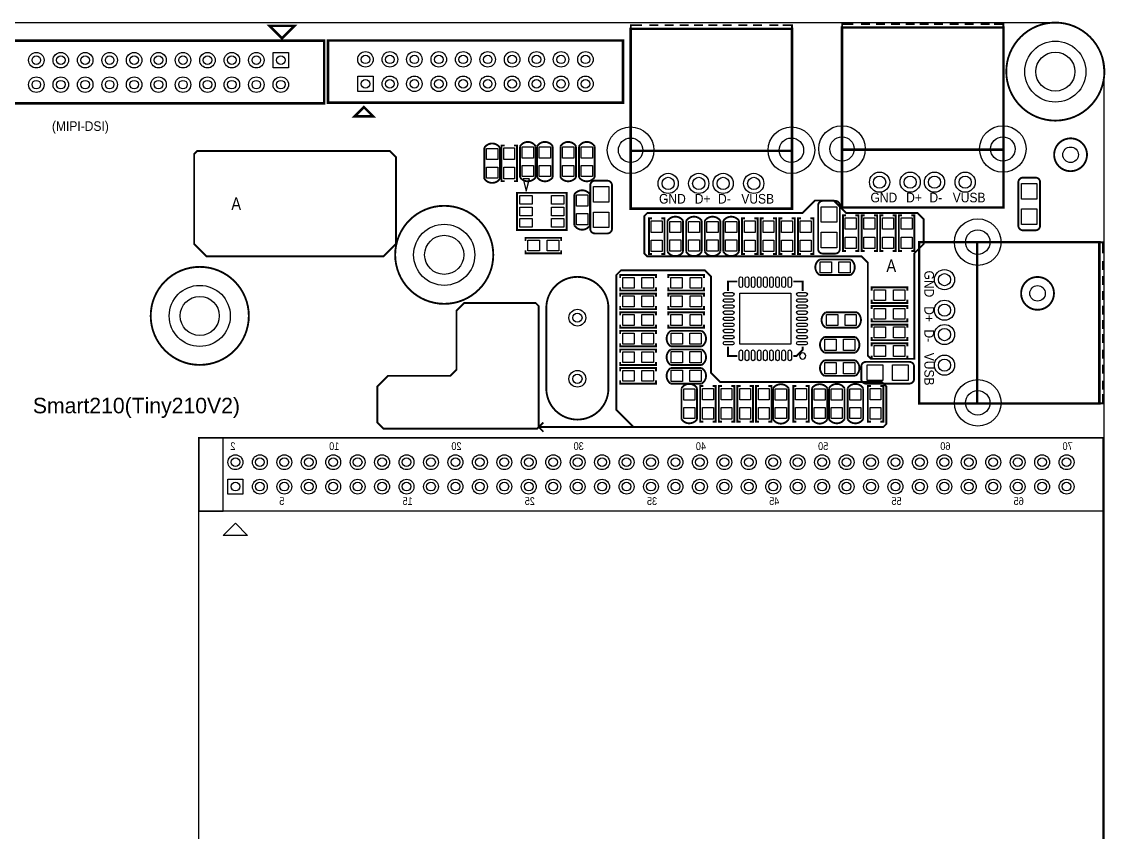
# Model space of a CAD drawing. Extents: x 0 to 180, y -3 to 135.
# Drawn here: x 91.4 to 180.1, y 63.7 to 130.1 of the extents above; entities that cross this region are included whole.
import ezdxf

# ---------------------------------------------------------------- set-up
doc = ezdxf.new("R2010")
doc.units = 0
doc.layers.get('0').update_dxf_attribs({"linetype": 'CONTINUOUS'})
for name, color, linetype in [('BG_OUTLINE', 3, 'CONTINUOUS'), ('BG_SILKSCREEN_TOP', 2, 'CONTINUOUS'), ('MANUFACTURING_NCDRILL_FIGU', 7, 'CONTINUOUS'), ('PG_SILKSCREEN_BOTTOM', 10, 'CONTINUOUS'), ('PG_SILKSCREEN_TOP', 11, 'CONTINUOUS'), ('PIN_BOTTOM', 13, 'CONTINUOUS'), ('PIN_TOP', 12, 'CONTINUOUS')]:
    doc.layers.add(name, color=color, linetype=linetype)

# ---------------------------------------------------------------- blocks, each defined once
blk = doc.blocks.new('FIGURE_CIRCLE')
blk.add_circle((0, 0), 0.5)

msp = doc.modelspace()

# ---------------------------------------------------------------- linework, layer by layer
at = {"layer": 'BG_OUTLINE'}
msp.add_lwpolyline([(4, 0), (175.9999, 0, 0.414214), (179.9999, 4), (179.9999, 126, 0.414214), (175.9999, 130), (4, 130, 0.414214), (0, 126), (0, 4, 0.414215)], format="xyb", close=True, dxfattribs=at)
at = {"layer": 'BG_SILKSCREEN_TOP', "const_width": 0.1524}
for points in [[(106.807, 119.507), (121.539, 119.507), (122.047, 118.999), (122.047, 111.887), (121.031, 110.871), (106.553, 110.871), (105.537, 111.887), (105.537, 119.253), (105.791, 119.507), (107.061, 119.507)], [(141.478, 96.901), (133.731, 96.901), (134.112, 97.282)], [(133.731, 96.901), (134.112, 96.52)]]:
    msp.add_lwpolyline(points, dxfattribs=at)
for points in [[(142.875, 114.427), (155.321, 114.427), (156.337, 115.443), (157.861, 115.443), (158.877, 114.427), (164.719, 114.427), (165.227, 113.919), (165.227, 111.887), (164.465, 111.125), (164.465, 102.489), (160.909, 102.489), (160.655, 102.743), (160.655, 110.363), (160.147, 110.871), (142.621, 110.871), (142.367, 111.125), (142.367, 114.173), (142.621, 114.427)], [(140.462, 109.728), (147.32, 109.728), (147.828, 109.22), (147.828, 101.346), (148.59, 100.584), (161.798, 100.584), (162.179, 100.203), (162.179, 97.155), (161.925, 96.901), (141.478, 96.901), (140.081, 98.298), (140.081, 109.347)], [(127.635, 107.061), (133.477, 107.061), (133.731, 106.807), (133.731, 96.901), (133.604, 96.774), (121.031, 96.774), (120.523, 97.282), (120.523, 100.203), (121.412, 101.092), (126.492, 101.092), (127, 101.6), (127, 106.426)]]:
    msp.add_lwpolyline(points, close=True, dxfattribs=at)
at = {"layer": 'PG_SILKSCREEN_BOTTOM', "const_width": 0.1524}
msp.add_lwpolyline([(175.8862, 107.8433, 1), (173.20124, 107.84334, 1)], format="xyb", close=True, dxfattribs=at)
at = {"layer": 'PG_SILKSCREEN_TOP'}
for points, const_width in [([(112.7251, 128.7259), (113.7411, 129.7419), (111.7091, 129.7419)], 0.2032), ([(116.4928, 123.4615), (140.6228, 123.4615), (140.6228, 128.5415), (116.4928, 128.5415)], 0.2032), ([(119.4308, 123.0965), (118.6688, 122.3345), (120.1928, 122.3345)], 0.2032), ([(136.017, 116.078), (136.017, 113.03), (131.953, 113.03), (131.953, 116.078)], 0.1524), ([(105.918, 41.021), (105.918, 96.021), (179.918, 96.021), (179.918, 41.021)], 0.12)]:
    msp.add_lwpolyline(points, close=True, dxfattribs=dict(at, const_width=const_width))
for points in [[(112.7251, 128.7259), (113.7411, 129.7419), (111.7091, 129.7419)], [(119.4308, 123.0965), (118.6688, 122.3345), (120.1928, 122.3345)], [(132.715, 116.205), (132.969, 117.221), (132.461, 117.221)], [(105.918, 96.021), (105.918, 90.021), (107.918, 90.021), (107.918, 96.021)], [(108.3084, 91.4113), (108.3084, 92.6305), (109.5276, 92.6305), (109.5276, 91.4113)], [(107.918, 88.021), (108.918, 89.021), (109.918, 88.021)]]:
    msp.add_lwpolyline(points, close=True, dxfattribs=at)
for points, const_width in [([(141.2494, 119.5642), (141.2494, 114.7762), (154.4574, 114.7762), (154.4574, 129.5082), (141.2494, 129.5082), (141.2494, 119.5539), (141.29, 119.5134), (154.371, 119.5134)], 0.2032), ([(141.2646, 129.4956), (141.2646, 129.8004), (142.179, 129.8004)], 0.1524), ([(142.7886, 129.8004), (143.5252, 129.8004)], 0.1524), ([(144.0332, 129.8004), (144.7698, 129.8004)], 0.1524), ([(145.2524, 129.8004), (145.989, 129.8004)], 0.1524), ([(146.4462, 129.8004), (147.1828, 129.8004)], 0.1524), ([(147.6146, 129.8004), (148.3512, 129.8004)], 0.1524), ([(148.783, 129.8004), (149.5196, 129.8004)], 0.1524), ([(150.053, 129.8004), (150.7896, 129.8004)], 0.1524), ([(151.2722, 129.8004), (152.0088, 129.8004)], 0.1524), ([(152.593, 129.8004), (153.3296, 129.8004)], 0.1524), ([(153.6852, 129.8004), (154.4472, 129.8004), (154.4472, 129.4956)], 0.1524), ([(158.5468, 119.6658), (158.5468, 114.8778), (171.7548, 114.8778), (171.7548, 129.6098), (158.5468, 129.6098), (158.5468, 119.6555), (158.5874, 119.615), (171.6684, 119.615)], 0.2032), ([(158.562, 129.5972), (158.562, 129.902), (159.4764, 129.902)], 0.1524), ([(160.086, 129.902), (160.8226, 129.902)], 0.1524), ([(161.3306, 129.902), (162.0672, 129.902)], 0.1524), ([(162.5498, 129.902), (163.2864, 129.902)], 0.1524), ([(163.7436, 129.902), (164.4802, 129.902)], 0.1524), ([(164.912, 129.902), (165.6486, 129.902)], 0.1524), ([(166.0804, 129.902), (166.817, 129.902)], 0.1524), ([(167.3504, 129.902), (168.087, 129.902)], 0.1524), ([(168.5696, 129.902), (169.3062, 129.902)], 0.1524), ([(169.8904, 129.902), (170.627, 129.902)], 0.1524), ([(170.9826, 129.902), (171.7446, 129.902), (171.7446, 129.5972)], 0.1524), ([(116.1795, 128.4846), (116.1795, 123.4046), (80.9243, 123.4046), (80.9243, 128.5354), (116.1795, 128.5354), (116.1795, 128.129)], 0.2032), ([(130.937, 119.9515), (130.683, 119.9515), (130.683, 117.0305), (130.937, 117.0305)], 0.1524), ([(131.699, 119.9515), (131.953, 119.9515), (131.953, 117.0305), (131.699, 117.0305)], 0.1524), ([(137.9474, 116.6876), (137.9474, 113.1316)], 0.1524), ([(139.7254, 113.1316), (139.7254, 116.6876)], 0.1524), ([(172.974, 116.9416), (172.974, 113.3856)], 0.1524), ([(174.752, 113.3856), (174.752, 116.9416)], 0.1524), ([(156.591, 115.0366), (156.591, 111.4806)], 0.1524), ([(158.369, 111.4806), (158.369, 115.0366)], 0.1524), ([(143.002, 111.0615), (142.748, 111.0615), (142.748, 113.9825), (143.002, 113.9825)], 0.1524), ([(143.764, 111.0615), (144.018, 111.0615), (144.018, 113.9825), (143.764, 113.9825)], 0.1524), ([(150.622, 113.9825), (150.368, 113.9825), (150.368, 111.0615), (150.622, 111.0615)], 0.1524), ([(151.384, 113.9825), (151.638, 113.9825), (151.638, 111.0615), (151.384, 111.0615)], 0.1524), ([(152.146, 111.0615), (151.892, 111.0615), (151.892, 113.9825), (152.146, 113.9825)], 0.1524), ([(152.908, 111.0615), (153.162, 111.0615), (153.162, 113.9825), (152.908, 113.9825)], 0.1524), ([(153.67, 111.0615), (153.416, 111.0615), (153.416, 113.9825), (153.67, 113.9825)], 0.1524), ([(154.432, 111.0615), (154.686, 111.0615), (154.686, 113.9825), (154.432, 113.9825)], 0.1524), ([(155.194, 113.9825), (154.94, 113.9825), (154.94, 111.0615), (155.194, 111.0615)], 0.1524), ([(155.956, 113.9825), (156.21, 113.9825), (156.21, 111.0615), (155.956, 111.0615)], 0.1524), ([(158.877, 114.2365), (158.623, 114.2365), (158.623, 111.3155), (158.877, 111.3155)], 0.1524), ([(159.639, 114.2365), (159.893, 114.2365), (159.893, 111.3155), (159.639, 111.3155)], 0.1524), ([(160.401, 111.3155), (160.147, 111.3155), (160.147, 114.2365), (160.401, 114.2365)], 0.1524), ([(161.163, 111.3155), (161.417, 111.3155), (161.417, 114.2365), (161.163, 114.2365)], 0.1524), ([(161.925, 111.3155), (161.671, 111.3155), (161.671, 114.2365), (161.925, 114.2365)], 0.1524), ([(162.687, 111.3155), (162.941, 111.3155), (162.941, 114.2365), (162.687, 114.2365)], 0.1524), ([(163.449, 114.2365), (163.195, 114.2365), (163.195, 111.3155), (163.449, 111.3155)], 0.1524), ([(164.211, 114.2365), (164.465, 114.2365), (164.465, 111.3155), (164.211, 111.3155)], 0.1524), ([(132.6515, 112.141), (132.6515, 112.395), (135.5725, 112.395), (135.5725, 112.141)], 0.1524), ([(169.6529, 112.0394), (164.865, 112.0394), (164.865, 98.8314), (179.597, 98.8314), (179.597, 112.0394), (169.6427, 112.0394), (169.6022, 111.9988), (169.6022, 98.9178)], 0.2032), ([(179.5844, 112.0242), (179.8892, 112.0242), (179.8892, 111.1098)], 0.1524), ([(132.6515, 111.379), (132.6515, 111.125), (135.5725, 111.125), (135.5725, 111.379)], 0.1524), ([(179.8892, 110.5002), (179.8892, 109.7636)], 0.1524), ([(143.3195, 109.093), (143.3195, 109.347), (140.3985, 109.347), (140.3985, 109.093)], 0.1524), ([(144.3355, 109.093), (144.3355, 109.347), (147.2565, 109.347), (147.2565, 109.093)], 0.1524), ([(179.8892, 109.2556), (179.8892, 108.519)], 0.1524), ([(143.3195, 108.331), (143.3195, 108.077), (140.3985, 108.077), (140.3985, 108.331)], 0.1524), ([(144.3355, 108.331), (144.3355, 108.077), (147.2565, 108.077), (147.2565, 108.331)], 0.1524), ([(149.987, 108.8136), (149.225, 108.8136), (149.225, 108.0516)], 0.1524), ([(155.321, 108.0516), (155.321, 108.8136), (154.559, 108.8136)], 0.1524), ([(163.8935, 108.077), (163.8935, 108.331), (160.9725, 108.331), (160.9725, 108.077)], 0.1524), ([(143.3195, 107.569), (143.3195, 107.823), (140.3985, 107.823), (140.3985, 107.569)], 0.1524), ([(144.3355, 107.569), (144.3355, 107.823), (147.2565, 107.823), (147.2565, 107.569)], 0.1524), ([(163.8935, 107.315), (163.8935, 107.061), (160.9725, 107.061), (160.9725, 107.315)], 0.1524), ([(179.8892, 108.0364), (179.8892, 107.2998)], 0.1524), ([(143.3195, 106.807), (143.3195, 106.553), (140.3985, 106.553), (140.3985, 106.807)], 0.1524), ([(144.3355, 106.807), (144.3355, 106.553), (147.2565, 106.553), (147.2565, 106.807)], 0.1524), ([(160.9725, 106.553), (160.9725, 106.807), (163.8935, 106.807), (163.8935, 106.553)], 0.1524), ([(179.8892, 106.8426), (179.8892, 106.106)], 0.1524), ([(143.3195, 106.045), (143.3195, 106.299), (140.3985, 106.299), (140.3985, 106.045)], 0.1524), ([(144.3355, 106.045), (144.3355, 106.299), (147.2565, 106.299), (147.2565, 106.045)], 0.1524), ([(160.9725, 105.791), (160.9725, 105.537), (163.8935, 105.537), (163.8935, 105.791)], 0.1524), ([(179.8892, 105.6742), (179.8892, 104.9376)], 0.1524), ([(143.3195, 105.283), (143.3195, 105.029), (140.3985, 105.029), (140.3985, 105.283)], 0.1524), ([(143.3195, 104.521), (143.3195, 104.775), (140.3985, 104.775), (140.3985, 104.521)], 0.1524), ([(144.3355, 105.283), (144.3355, 105.029), (147.2565, 105.029), (147.2565, 105.283)], 0.1524), ([(160.9725, 105.029), (160.9725, 105.283), (163.8935, 105.283), (163.8935, 105.029)], 0.1524), ([(143.3195, 103.759), (143.3195, 103.505), (140.3985, 103.505), (140.3985, 103.759)], 0.1524), ([(160.9725, 104.267), (160.9725, 104.013), (163.8935, 104.013), (163.8935, 104.267)], 0.1524), ([(163.8935, 103.505), (163.8935, 103.759), (160.9725, 103.759), (160.9725, 103.505)], 0.1524), ([(179.8892, 104.5058), (179.8892, 103.7692)], 0.1524), ([(143.3195, 102.997), (143.3195, 103.251), (140.3985, 103.251), (140.3985, 102.997)], 0.1524), ([(149.987, 102.7176), (149.225, 102.7176), (149.225, 103.4796)], 0.1524), ([(154.559, 102.7176), (154.813, 102.7176), (155.321, 103.2256), (155.321, 103.4796)], 0.1524), ([(179.8892, 103.2358), (179.8892, 102.4992)], 0.1524), ([(143.3195, 102.235), (143.3195, 101.981), (140.3985, 101.981), (140.3985, 102.235)], 0.1524), ([(164.0586, 102.235), (160.5026, 102.235)], 0.1524), ([(163.8935, 102.743), (163.8935, 102.489), (160.9725, 102.489), (160.9725, 102.743)], 0.1524), ([(179.8892, 102.0166), (179.8892, 101.28)], 0.1524), ([(140.3985, 101.473), (140.3985, 101.727), (143.3195, 101.727), (143.3195, 101.473)], 0.1524), ([(140.3985, 100.711), (140.3985, 100.457), (143.3195, 100.457), (143.3195, 100.711)], 0.1524), ([(147.193, 100.2665), (146.939, 100.2665), (146.939, 97.3455), (147.193, 97.3455)], 0.1524), ([(147.955, 100.2665), (148.209, 100.2665), (148.209, 97.3455), (147.955, 97.3455)], 0.1524), ([(148.717, 100.2665), (148.463, 100.2665), (148.463, 97.3455), (148.717, 97.3455)], 0.1524), ([(149.479, 100.2665), (149.733, 100.2665), (149.733, 97.3455), (149.479, 97.3455)], 0.1524), ([(150.241, 100.2665), (149.987, 100.2665), (149.987, 97.3455), (150.241, 97.3455)], 0.1524), ([(151.003, 100.2665), (151.257, 100.2665), (151.257, 97.3455), (151.003, 97.3455)], 0.1524), ([(151.765, 100.2665), (151.511, 100.2665), (151.511, 97.3455), (151.765, 97.3455)], 0.1524), ([(152.527, 100.2665), (152.781, 100.2665), (152.781, 97.3455), (152.527, 97.3455)], 0.1524), ([(154.813, 97.3455), (154.559, 97.3455), (154.559, 100.2665), (154.813, 100.2665)], 0.1524), ([(155.575, 97.3455), (155.829, 97.3455), (155.829, 100.2665), (155.575, 100.2665)], 0.1524), ([(160.5026, 100.457), (164.0586, 100.457)], 0.1524), ([(160.909, 100.2665), (160.655, 100.2665), (160.655, 97.3455), (160.909, 97.3455)], 0.1524), ([(161.671, 100.2665), (161.925, 100.2665), (161.925, 97.3455), (161.671, 97.3455)], 0.1524), ([(179.8892, 100.6958), (179.8892, 99.9592)], 0.1524), ([(179.8892, 99.6036), (179.8892, 98.8416), (179.5844, 98.8416)], 0.1524), ([(105.918, 90.021), (179.918, 90.021)], 0.12)]:
    msp.add_lwpolyline(points, dxfattribs=dict(at, const_width=const_width))
at = {"layer": 'PG_SILKSCREEN_TOP', "const_width": 0.1524}
for points in [[(180.0132, 126, 1), (171.98681, 126, 1)], [(178.5888, 119.192, 1), (175.90376, 119.19208, 1)], [(130.556, 119.761), (130.556, 117.221, -0.520792), (129.286, 117.221), (129.286, 119.761, -0.55976)], [(133.477, 119.888), (133.477, 117.348, -0.520877), (132.207, 117.348), (132.207, 119.888, -0.55976)], [(134.874, 119.888), (134.874, 117.348, -0.520792), (133.604, 117.348), (133.604, 119.888, -0.55976)], [(136.779, 119.888), (136.779, 117.348, -0.520792), (135.509, 117.348), (135.509, 119.888, -0.55976)], [(138.303, 119.888), (138.303, 117.348, -0.520792), (137.033, 117.348), (137.033, 119.888, -0.55976)], [(136.652, 113.411), (136.652, 115.951, -0.520792), (137.922, 115.951), (137.922, 113.411, -0.55976)], [(130.0132, 111, 1), (121.9868, 111.00001, 1)], [(144.272, 111.252), (144.272, 113.792, -0.520792), (145.542, 113.792), (145.542, 111.252, -0.55976)], [(145.796, 111.252), (145.796, 113.792, -0.520792), (147.066, 113.792), (147.066, 111.252, -0.55976)], [(147.32, 111.252), (147.32, 113.792, -0.520792), (148.59, 113.792), (148.59, 111.252, -0.55976)], [(148.844, 111.252), (148.844, 113.792, -0.520792), (150.114, 113.792), (150.114, 111.252, -0.55976)], [(110.0132, 106, 1), (101.98678, 105.99998, 1)], [(156.718, 110.617), (159.258, 110.617, -0.520792), (159.258, 109.347), (156.718, 109.347, -0.55976)], [(139.4333, 106.1466), (139.4333, 100.0506, -1), (134.3533, 100.0506), (134.3533, 106.6546, -1), (139.4333, 106.6546)], [(157.226, 106.299), (159.766, 106.299, -0.520792), (159.766, 105.029), (157.226, 105.029, -0.55976)], [(147.066, 103.505), (144.526, 103.505, -0.520792), (144.526, 104.775), (147.066, 104.775, -0.55976)], [(157.099, 104.267), (159.639, 104.267, -0.520792), (159.639, 102.997), (157.099, 102.997, -0.55976)], [(147.066, 101.981), (144.526, 101.981, -0.520792), (144.526, 103.251), (147.066, 103.251, -0.55976)], [(157.099, 102.362), (159.639, 102.362, -0.520792), (159.639, 101.092), (157.099, 101.092, -0.55976)], [(147.066, 100.457), (144.526, 100.457, -0.520792), (144.526, 101.727), (147.066, 101.727, -0.55976)], [(146.685, 100.076), (146.685, 97.536, -0.520792), (145.415, 97.536), (145.415, 100.076, -0.55976)], [(152.908, 97.536), (152.908, 100.076, -0.520792), (154.178, 100.076), (154.178, 97.536, -0.55976)], [(156.083, 97.536), (156.083, 100.076, -0.520792), (157.353, 100.076), (157.353, 97.536, -0.55976)], [(158.75, 100.076), (158.75, 97.536, -0.520792), (157.48, 97.536), (157.48, 100.076, -0.55976)], [(160.274, 100.076), (160.274, 97.536, -0.520792), (159.004, 97.536), (159.004, 100.076, -0.55976)]]:
    msp.add_lwpolyline(points, format="xyb", close=True, dxfattribs=at)
for points in [[(137.9474, 116.6876, -0.414214), (138.3284, 117.0686), (139.3444, 117.0686, -0.414214), (139.7254, 116.6876)], [(172.974, 116.9416, -0.414214), (173.355, 117.3226), (174.371, 117.3226, -0.414214), (174.752, 116.9416)], [(156.591, 115.0366, -0.414214), (156.972, 115.4176), (157.988, 115.4176, -0.414214), (158.369, 115.0366)], [(139.7254, 113.1316, -0.414214), (139.3444, 112.7506), (138.3284, 112.7506, -0.414214), (137.9474, 113.1316)], [(174.752, 113.3856, -0.414214), (174.371, 113.0046), (173.355, 113.0046, -0.414214), (172.974, 113.3856)], [(158.369, 111.4806, -0.414214), (157.988, 111.0996), (156.972, 111.0996, -0.414214), (156.591, 111.4806)], [(160.5026, 100.457, -0.414214), (160.1216, 100.838), (160.1216, 101.854, -0.414214), (160.5026, 102.235)], [(164.0586, 102.235, -0.414214), (164.4396, 101.854), (164.4396, 100.838, -0.414214), (164.0586, 100.457)]]:
    msp.add_lwpolyline(points, format="xyb", dxfattribs=at)
at = {"layer": 'PG_SILKSCREEN_TOP'}
msp.add_lwpolyline([(155.575, 102.7176, 1), (155.067, 102.7176, 1)], format="xyb", close=True, dxfattribs=at)
at = {"layer": 'PIN_BOTTOM'}
for points in [[(113.2631, 127.5669), (113.2631, 126.2969), (111.9931, 126.2969), (111.9931, 127.5669)], [(118.9228, 124.3665), (118.9228, 125.6365), (120.1928, 125.6365), (120.1928, 124.3665)], [(108.3084, 91.4113), (108.3084, 92.6305), (109.5276, 92.6305), (109.5276, 91.4113)]]:
    msp.add_lwpolyline(points, close=True, dxfattribs=at)
for centre, radius in [((176, 126), 2.5), ((92.6281, 126.9319), 0.635), ((94.6281, 126.9319), 0.635), ((96.6281, 126.9319), 0.635), ((98.6281, 126.9319), 0.635), ((100.6281, 126.9319), 0.635), ((102.6281, 126.9319), 0.635), ((104.6281, 126.9319), 0.635), ((106.6281, 126.9319), 0.635), ((108.6281, 126.9319), 0.635), ((110.6281, 126.9319), 0.635), ((119.5578, 127.0015), 0.635), ((121.5578, 127.0015), 0.635), ((123.5578, 127.0015), 0.635), ((125.5578, 127.0015), 0.635), ((127.5578, 127.0015), 0.635), ((129.5578, 127.0015), 0.635), ((131.5578, 127.0015), 0.635), ((133.5578, 127.0015), 0.635), ((135.5578, 127.0015), 0.635), ((137.5578, 127.0015), 0.635), ((92.6281, 124.9319), 0.635), ((94.6281, 124.9319), 0.635), ((96.6281, 124.9319), 0.635), ((98.6281, 124.9319), 0.635), ((100.6281, 124.9319), 0.635), ((102.6281, 124.9319), 0.635), ((104.6281, 124.9319), 0.635), ((106.6281, 124.9319), 0.635), ((108.6281, 124.9319), 0.635), ((110.6281, 124.9319), 0.635), ((112.6281, 124.9319), 0.635), ((121.5578, 125.0015), 0.635), ((123.5578, 125.0015), 0.635), ((125.5578, 125.0015), 0.635), ((127.5578, 125.0015), 0.635), ((129.5578, 125.0015), 0.635), ((131.5578, 125.0015), 0.635), ((133.5578, 125.0015), 0.635), ((135.5578, 125.0015), 0.635), ((137.5578, 125.0015), 0.635), ((141.2494, 119.5642), 1.905), ((154.4066, 119.5642), 1.905), ((158.5468, 119.6658), 1.905), ((171.704, 119.6658), 1.905), ((144.3228, 116.8464), 0.8255), ((146.8247, 116.8464), 0.8255), ((148.8186, 116.8464), 0.8255), ((151.323, 116.8464), 0.8255), ((161.6202, 116.948), 0.8255), ((164.1221, 116.948), 0.8255), ((166.116, 116.948), 0.8255), ((168.6204, 116.948), 0.8255), ((126, 111), 2.5), ((169.653, 112.0394), 1.905), ((166.9352, 108.966), 0.8255), ((106, 106), 2.5), ((174.5437, 107.8433), 0.635), ((166.9352, 106.4641), 0.8255), ((136.8933, 105.8545), 0.6858), ((166.9352, 104.4702), 0.8255), ((166.9352, 101.9658), 0.8255), ((136.8933, 100.8507), 0.6858), ((169.653, 98.8822), 1.905), ((108.918, 94.0209), 0.6096), ((110.918, 94.0209), 0.6096), ((112.918, 94.0209), 0.6096), ((114.918, 94.0209), 0.6096), ((116.918, 94.0209), 0.6096), ((118.918, 94.0209), 0.6096), ((120.918, 94.0209), 0.6096), ((122.918, 94.0209), 0.6096), ((124.918, 94.0209), 0.6096), ((126.918, 94.0209), 0.6096), ((128.918, 94.0209), 0.6096), ((130.918, 94.0209), 0.6096), ((132.9179, 94.0209), 0.6096), ((134.9179, 94.0209), 0.6096), ((136.9179, 94.0209), 0.6096), ((138.9179, 94.0209), 0.6096), ((140.9179, 94.0209), 0.6096), ((142.9179, 94.0209), 0.6096), ((144.9179, 94.0209), 0.6096), ((146.9179, 94.0209), 0.6096), ((148.9179, 94.0209), 0.6096), ((150.9179, 94.0209), 0.6096), ((152.9179, 94.0209), 0.6096), ((154.9179, 94.0209), 0.6096), ((156.9179, 94.0209), 0.6096), ((158.9179, 94.0209), 0.6096), ((160.9179, 94.0209), 0.6096), ((162.9179, 94.0209), 0.6096), ((164.9179, 94.0209), 0.6096), ((166.9179, 94.0209), 0.6096), ((168.9179, 94.0209), 0.6096), ((170.9179, 94.0209), 0.6096), ((172.9179, 94.0209), 0.6096), ((174.9179, 94.0209), 0.6096), ((176.9179, 94.0209), 0.6096), ((110.918, 92.0209), 0.6096), ((112.918, 92.0209), 0.6096), ((114.918, 92.0209), 0.6096), ((116.918, 92.0209), 0.6096), ((118.918, 92.0209), 0.6096), ((120.918, 92.0209), 0.6096), ((122.918, 92.0209), 0.6096), ((124.918, 92.0209), 0.6096), ((126.918, 92.0209), 0.6096), ((128.918, 92.0209), 0.6096), ((130.918, 92.0209), 0.6096), ((132.9179, 92.0209), 0.6096), ((134.9179, 92.0209), 0.6096), ((136.9179, 92.0209), 0.6096), ((138.9179, 92.0209), 0.6096), ((140.9179, 92.0209), 0.6096), ((142.9179, 92.0209), 0.6096), ((144.9179, 92.0209), 0.6096), ((146.9179, 92.0209), 0.6096), ((148.9179, 92.0209), 0.6096), ((150.9179, 92.0209), 0.6096), ((152.9179, 92.0209), 0.6096), ((154.9179, 92.0209), 0.6096), ((156.9179, 92.0209), 0.6096), ((158.9179, 92.0209), 0.6096), ((160.9179, 92.0209), 0.6096), ((162.9179, 92.0209), 0.6096), ((164.9179, 92.0209), 0.6096), ((166.9179, 92.0209), 0.6096), ((168.9179, 92.0209), 0.6096), ((170.9179, 92.0209), 0.6096), ((172.9179, 92.0209), 0.6096), ((174.9179, 92.0209), 0.6096), ((176.9179, 92.0209), 0.6096)]:
    msp.add_circle(centre, radius, dxfattribs=at)
at = {"layer": 'PIN_TOP'}
for points in [[(113.2631, 127.5669), (113.2631, 126.2969), (111.9931, 126.2969), (111.9931, 127.5669)], [(118.9228, 124.3665), (118.9228, 125.6365), (120.1928, 125.6365), (120.1928, 124.3665)], [(129.4638, 119.7102), (130.3782, 119.7102), (130.3782, 118.7958), (129.4638, 118.7958)], [(130.8735, 119.7483), (131.7625, 119.7483), (131.7625, 118.8085), (130.8735, 118.8085)], [(132.3848, 119.8372), (133.2992, 119.8372), (133.2992, 118.9228), (132.3848, 118.9228)], [(133.7818, 119.8372), (134.6962, 119.8372), (134.6962, 118.9228), (133.7818, 118.9228)], [(135.6868, 119.8372), (136.6012, 119.8372), (136.6012, 118.9228), (135.6868, 118.9228)], [(137.2108, 119.8372), (138.1252, 119.8372), (138.1252, 118.9228), (137.2108, 118.9228)], [(129.4638, 118.1862), (130.3782, 118.1862), (130.3782, 117.2718), (129.4638, 117.2718)], [(130.8735, 118.1735), (131.7625, 118.1735), (131.7625, 117.2337), (130.8735, 117.2337)], [(132.3848, 118.3132), (133.2992, 118.3132), (133.2992, 117.3988), (132.3848, 117.3988)], [(133.7818, 118.3132), (134.6962, 118.3132), (134.6962, 117.3988), (133.7818, 117.3988)], [(135.6868, 118.3132), (136.6012, 118.3132), (136.6012, 117.3988), (135.6868, 117.3988)], [(137.2108, 118.3132), (138.1252, 118.3132), (138.1252, 117.3988), (137.2108, 117.3988)], [(139.4714, 115.316), (138.2014, 115.316), (138.2014, 116.586), (139.4714, 116.586)], [(173.228, 116.84), (174.498, 116.84), (174.498, 115.57), (173.228, 115.57)], [(132.1816, 115.8494), (133.1976, 115.8494), (133.1976, 115.1382), (132.1816, 115.1382)], [(134.7724, 115.8494), (135.7884, 115.8494), (135.7884, 115.1382), (134.7724, 115.1382)], [(137.7442, 114.9858), (136.8298, 114.9858), (136.8298, 115.9002), (137.7442, 115.9002)], [(132.1816, 114.9096), (133.1976, 114.9096), (133.1976, 114.1984), (132.1816, 114.1984)], [(134.7724, 114.9096), (135.7884, 114.9096), (135.7884, 114.1984), (134.7724, 114.1984)], [(137.7442, 113.4618), (136.8298, 113.4618), (136.8298, 114.3762), (137.7442, 114.3762)], [(139.4714, 113.2332), (138.2014, 113.2332), (138.2014, 114.5032), (139.4714, 114.5032)], [(156.845, 114.935), (158.115, 114.935), (158.115, 113.665), (156.845, 113.665)], [(173.228, 114.7572), (174.498, 114.7572), (174.498, 113.4872), (173.228, 113.4872)], [(132.1816, 113.9698), (133.1976, 113.9698), (133.1976, 113.2586), (132.1816, 113.2586)], [(134.7724, 113.9698), (135.7884, 113.9698), (135.7884, 113.2586), (134.7724, 113.2586)], [(143.8275, 112.8395), (142.9385, 112.8395), (142.9385, 113.7793), (143.8275, 113.7793)], [(145.3642, 112.8268), (144.4498, 112.8268), (144.4498, 113.7412), (145.3642, 113.7412)], [(146.8882, 112.8268), (145.9738, 112.8268), (145.9738, 113.7412), (146.8882, 113.7412)], [(148.4122, 112.8268), (147.4978, 112.8268), (147.4978, 113.7412), (148.4122, 113.7412)], [(149.9362, 112.8268), (149.0218, 112.8268), (149.0218, 113.7412), (149.9362, 113.7412)], [(150.5585, 113.7793), (151.4475, 113.7793), (151.4475, 112.8395), (150.5585, 112.8395)], [(152.9715, 112.8395), (152.0825, 112.8395), (152.0825, 113.7793), (152.9715, 113.7793)], [(154.4955, 112.8395), (153.6065, 112.8395), (153.6065, 113.7793), (154.4955, 113.7793)], [(155.1305, 113.7793), (156.0195, 113.7793), (156.0195, 112.8395), (155.1305, 112.8395)], [(158.8135, 114.0333), (159.7025, 114.0333), (159.7025, 113.0935), (158.8135, 113.0935)], [(161.2265, 113.0935), (160.3375, 113.0935), (160.3375, 114.0333), (161.2265, 114.0333)], [(162.7505, 113.0935), (161.8615, 113.0935), (161.8615, 114.0333), (162.7505, 114.0333)], [(163.3855, 114.0333), (164.2745, 114.0333), (164.2745, 113.0935), (163.3855, 113.0935)], [(156.845, 112.8522), (158.115, 112.8522), (158.115, 111.5822), (156.845, 111.5822)], [(132.8547, 111.3155), (132.8547, 112.2045), (133.7945, 112.2045), (133.7945, 111.3155)], [(134.4295, 111.3155), (134.4295, 112.2045), (135.3693, 112.2045), (135.3693, 111.3155)], [(143.8275, 111.2647), (142.9385, 111.2647), (142.9385, 112.2045), (143.8275, 112.2045)], [(145.3642, 111.3028), (144.4498, 111.3028), (144.4498, 112.2172), (145.3642, 112.2172)], [(146.8882, 111.3028), (145.9738, 111.3028), (145.9738, 112.2172), (146.8882, 112.2172)], [(148.4122, 111.3028), (147.4978, 111.3028), (147.4978, 112.2172), (148.4122, 112.2172)], [(149.9362, 111.3028), (149.0218, 111.3028), (149.0218, 112.2172), (149.9362, 112.2172)], [(150.5585, 112.2045), (151.4475, 112.2045), (151.4475, 111.2647), (150.5585, 111.2647)], [(152.9715, 111.2647), (152.0825, 111.2647), (152.0825, 112.2045), (152.9715, 112.2045)], [(154.4955, 111.2647), (153.6065, 111.2647), (153.6065, 112.2045), (154.4955, 112.2045)], [(155.1305, 112.2045), (156.0195, 112.2045), (156.0195, 111.2647), (155.1305, 111.2647)], [(158.8135, 112.4585), (159.7025, 112.4585), (159.7025, 111.5187), (158.8135, 111.5187)], [(161.2265, 111.5187), (160.3375, 111.5187), (160.3375, 112.4585), (161.2265, 112.4585)], [(162.7505, 111.5187), (161.8615, 111.5187), (161.8615, 112.4585), (162.7505, 112.4585)], [(163.3855, 112.4585), (164.2745, 112.4585), (164.2745, 111.5187), (163.3855, 111.5187)], [(156.7688, 109.5248), (156.7688, 110.4392), (157.6832, 110.4392), (157.6832, 109.5248)], [(158.2928, 109.5248), (158.2928, 110.4392), (159.2072, 110.4392), (159.2072, 109.5248)], [(141.5415, 109.1565), (141.5415, 108.2675), (140.6017, 108.2675), (140.6017, 109.1565)], [(143.1163, 109.1565), (143.1163, 108.2675), (142.1765, 108.2675), (142.1765, 109.1565)], [(144.5387, 108.2675), (144.5387, 109.1565), (145.4785, 109.1565), (145.4785, 108.2675)], [(146.1135, 108.2675), (146.1135, 109.1565), (147.0533, 109.1565), (147.0533, 108.2675)], [(141.5415, 107.6325), (141.5415, 106.7435), (140.6017, 106.7435), (140.6017, 107.6325)], [(143.1163, 107.6325), (143.1163, 106.7435), (142.1765, 106.7435), (142.1765, 107.6325)], [(144.5387, 106.7435), (144.5387, 107.6325), (145.4785, 107.6325), (145.4785, 106.7435)], [(146.1135, 106.7435), (146.1135, 107.6325), (147.0533, 107.6325), (147.0533, 106.7435)], [(154.3558, 107.8484), (154.3558, 103.6828), (150.1902, 103.6828), (150.1902, 107.8484)], [(162.1155, 108.1405), (162.1155, 107.2515), (161.1757, 107.2515), (161.1757, 108.1405)], [(163.6903, 108.1405), (163.6903, 107.2515), (162.7505, 107.2515), (162.7505, 108.1405)], [(161.1757, 105.7275), (161.1757, 106.6165), (162.1155, 106.6165), (162.1155, 105.7275)], [(162.7505, 105.7275), (162.7505, 106.6165), (163.6903, 106.6165), (163.6903, 105.7275)], [(141.5415, 106.1085), (141.5415, 105.2195), (140.6017, 105.2195), (140.6017, 106.1085)], [(143.1163, 106.1085), (143.1163, 105.2195), (142.1765, 105.2195), (142.1765, 106.1085)], [(144.5387, 105.2195), (144.5387, 106.1085), (145.4785, 106.1085), (145.4785, 105.2195)], [(146.1135, 105.2195), (146.1135, 106.1085), (147.0533, 106.1085), (147.0533, 105.2195)], [(157.2768, 105.2068), (157.2768, 106.1212), (158.1912, 106.1212), (158.1912, 105.2068)], [(158.8008, 105.2068), (158.8008, 106.1212), (159.7152, 106.1212), (159.7152, 105.2068)], [(161.1757, 104.2035), (161.1757, 105.0925), (162.1155, 105.0925), (162.1155, 104.2035)], [(162.7505, 104.2035), (162.7505, 105.0925), (163.6903, 105.0925), (163.6903, 104.2035)], [(141.5415, 104.5845), (141.5415, 103.6955), (140.6017, 103.6955), (140.6017, 104.5845)], [(143.1163, 104.5845), (143.1163, 103.6955), (142.1765, 103.6955), (142.1765, 104.5845)], [(145.4912, 104.5972), (145.4912, 103.6828), (144.5768, 103.6828), (144.5768, 104.5972)], [(147.0152, 104.5972), (147.0152, 103.6828), (146.1008, 103.6828), (146.1008, 104.5972)], [(157.1498, 103.1748), (157.1498, 104.0892), (158.0642, 104.0892), (158.0642, 103.1748)], [(158.6738, 103.1748), (158.6738, 104.0892), (159.5882, 104.0892), (159.5882, 103.1748)], [(141.5415, 103.0605), (141.5415, 102.1715), (140.6017, 102.1715), (140.6017, 103.0605)], [(143.1163, 103.0605), (143.1163, 102.1715), (142.1765, 102.1715), (142.1765, 103.0605)], [(145.4912, 103.0732), (145.4912, 102.1588), (144.5768, 102.1588), (144.5768, 103.0732)], [(147.0152, 103.0732), (147.0152, 102.1588), (146.1008, 102.1588), (146.1008, 103.0732)], [(162.1155, 103.5685), (162.1155, 102.6795), (161.1757, 102.6795), (161.1757, 103.5685)], [(163.6903, 103.5685), (163.6903, 102.6795), (162.7505, 102.6795), (162.7505, 103.5685)], [(157.1498, 101.2698), (157.1498, 102.1842), (158.0642, 102.1842), (158.0642, 101.2698)], [(158.6738, 101.2698), (158.6738, 102.1842), (159.5882, 102.1842), (159.5882, 101.2698)], [(161.8742, 101.981), (161.8742, 100.711), (160.6042, 100.711), (160.6042, 101.981)], [(163.957, 101.981), (163.957, 100.711), (162.687, 100.711), (162.687, 101.981)], [(140.6017, 100.6475), (140.6017, 101.5365), (141.5415, 101.5365), (141.5415, 100.6475)], [(142.1765, 100.6475), (142.1765, 101.5365), (143.1163, 101.5365), (143.1163, 100.6475)], [(145.4912, 101.5492), (145.4912, 100.6348), (144.5768, 100.6348), (144.5768, 101.5492)], [(147.0152, 101.5492), (147.0152, 100.6348), (146.1008, 100.6348), (146.1008, 101.5492)], [(145.5928, 100.0252), (146.5072, 100.0252), (146.5072, 99.1108), (145.5928, 99.1108)], [(147.1295, 100.0633), (148.0185, 100.0633), (148.0185, 99.1235), (147.1295, 99.1235)], [(148.6535, 100.0633), (149.5425, 100.0633), (149.5425, 99.1235), (148.6535, 99.1235)], [(150.1775, 100.0633), (151.0665, 100.0633), (151.0665, 99.1235), (150.1775, 99.1235)], [(151.7015, 100.0633), (152.5905, 100.0633), (152.5905, 99.1235), (151.7015, 99.1235)], [(154.0002, 99.1108), (153.0858, 99.1108), (153.0858, 100.0252), (154.0002, 100.0252)], [(155.6385, 99.1235), (154.7495, 99.1235), (154.7495, 100.0633), (155.6385, 100.0633)], [(157.1752, 99.1108), (156.2608, 99.1108), (156.2608, 100.0252), (157.1752, 100.0252)], [(157.6578, 100.0252), (158.5722, 100.0252), (158.5722, 99.1108), (157.6578, 99.1108)], [(159.1818, 100.0252), (160.0962, 100.0252), (160.0962, 99.1108), (159.1818, 99.1108)], [(160.8455, 100.0633), (161.7345, 100.0633), (161.7345, 99.1235), (160.8455, 99.1235)], [(145.5928, 98.5012), (146.5072, 98.5012), (146.5072, 97.5868), (145.5928, 97.5868)], [(147.1295, 98.4885), (148.0185, 98.4885), (148.0185, 97.5487), (147.1295, 97.5487)], [(148.6535, 98.4885), (149.5425, 98.4885), (149.5425, 97.5487), (148.6535, 97.5487)], [(150.1775, 98.4885), (151.0665, 98.4885), (151.0665, 97.5487), (150.1775, 97.5487)], [(151.7015, 98.4885), (152.5905, 98.4885), (152.5905, 97.5487), (151.7015, 97.5487)], [(154.0002, 97.5868), (153.0858, 97.5868), (153.0858, 98.5012), (154.0002, 98.5012)], [(155.6385, 97.5487), (154.7495, 97.5487), (154.7495, 98.4885), (155.6385, 98.4885)], [(157.1752, 97.5868), (156.2608, 97.5868), (156.2608, 98.5012), (157.1752, 98.5012)], [(157.6578, 98.5012), (158.5722, 98.5012), (158.5722, 97.5868), (157.6578, 97.5868)], [(159.1818, 98.5012), (160.0962, 98.5012), (160.0962, 97.5868), (159.1818, 97.5868)], [(160.8455, 98.4885), (161.7345, 98.4885), (161.7345, 97.5487), (160.8455, 97.5487)], [(108.3084, 91.4113), (108.3084, 92.6305), (109.5276, 92.6305), (109.5276, 91.4113)]]:
    msp.add_lwpolyline(points, close=True, dxfattribs=at)
for points in [[(150.1333, 108.4608), (150.1333, 109.0704, -1), (150.4127, 109.0704), (150.4127, 108.4608, -1)], [(150.6333, 108.4608), (150.6333, 109.0704, -1), (150.9127, 109.0704), (150.9127, 108.4608, -1)], [(151.1333, 108.4608), (151.1333, 109.0704, -1), (151.4127, 109.0704), (151.4127, 108.4608, -1)], [(151.6333, 108.4608), (151.6333, 109.0704, -1), (151.9127, 109.0704), (151.9127, 108.4608, -1)], [(152.1333, 108.4608), (152.1333, 109.0704, -1), (152.4127, 109.0704), (152.4127, 108.4608, -1)], [(152.6333, 108.4608), (152.6333, 109.0704, -1), (152.9127, 109.0704), (152.9127, 108.4608, -1)], [(153.1333, 108.4608), (153.1333, 109.0704, -1), (153.4127, 109.0704), (153.4127, 108.4608, -1)], [(153.6333, 108.4608), (153.6333, 109.0704, -1), (153.9127, 109.0704), (153.9127, 108.4608, -1)], [(154.1333, 108.4608), (154.1333, 109.0704, -1), (154.4127, 109.0704), (154.4127, 108.4608, -1)], [(148.9682, 107.9053), (149.5778, 107.9053, -1), (149.5778, 107.6259), (148.9682, 107.6259, -1)], [(148.9682, 107.4053), (149.5778, 107.4053, -1), (149.5778, 107.1259), (148.9682, 107.1259, -1)], [(154.9682, 107.9053), (155.5778, 107.9053, -1), (155.5778, 107.6259), (154.9682, 107.6259, -1)], [(154.9682, 107.4053), (155.5778, 107.4053, -1), (155.5778, 107.1259), (154.9682, 107.1259, -1)], [(148.9682, 106.9053), (149.5778, 106.9053, -1), (149.5778, 106.6259), (148.9682, 106.6259, -1)], [(148.9682, 106.4053), (149.5778, 106.4053, -1), (149.5778, 106.1259), (148.9682, 106.1259, -1)], [(154.9682, 106.9053), (155.5778, 106.9053, -1), (155.5778, 106.6259), (154.9682, 106.6259, -1)], [(154.9682, 106.4053), (155.5778, 106.4053, -1), (155.5778, 106.1259), (154.9682, 106.1259, -1)], [(148.9682, 105.9053), (149.5778, 105.9053, -1), (149.5778, 105.6259), (148.9682, 105.6259, -1)], [(154.9682, 105.9053), (155.5778, 105.9053, -1), (155.5778, 105.6259), (154.9682, 105.6259, -1)], [(148.9682, 105.4053), (149.5778, 105.4053, -1), (149.5778, 105.1259), (148.9682, 105.1259, -1)], [(148.9682, 104.9053), (149.5778, 104.9053, -1), (149.5778, 104.6259), (148.9682, 104.6259, -1)], [(154.9682, 105.4053), (155.5778, 105.4053, -1), (155.5778, 105.1259), (154.9682, 105.1259, -1)], [(154.9682, 104.9053), (155.5778, 104.9053, -1), (155.5778, 104.6259), (154.9682, 104.6259, -1)], [(148.9682, 104.4053), (149.5778, 104.4053, -1), (149.5778, 104.1259), (148.9682, 104.1259, -1)], [(148.9682, 103.9053), (149.5778, 103.9053, -1), (149.5778, 103.6259), (148.9682, 103.6259, -1)], [(154.9682, 104.4053), (155.5778, 104.4053, -1), (155.5778, 104.1259), (154.9682, 104.1259, -1)], [(154.9682, 103.9053), (155.5778, 103.9053, -1), (155.5778, 103.6259), (154.9682, 103.6259, -1)], [(150.1333, 102.4608), (150.1333, 103.0704, -1), (150.4127, 103.0704), (150.4127, 102.4608, -1)], [(150.6333, 102.4608), (150.6333, 103.0704, -1), (150.9127, 103.0704), (150.9127, 102.4608, -1)], [(151.1333, 102.4608), (151.1333, 103.0704, -1), (151.4127, 103.0704), (151.4127, 102.4608, -1)], [(151.6333, 102.4608), (151.6333, 103.0704, -1), (151.9127, 103.0704), (151.9127, 102.4608, -1)], [(152.1333, 102.4608), (152.1333, 103.0704, -1), (152.4127, 103.0704), (152.4127, 102.4608, -1)], [(152.6333, 102.4608), (152.6333, 103.0704, -1), (152.9127, 103.0704), (152.9127, 102.4608, -1)], [(153.1333, 102.4608), (153.1333, 103.0704, -1), (153.4127, 103.0704), (153.4127, 102.4608, -1)], [(153.6333, 102.4608), (153.6333, 103.0704, -1), (153.9127, 103.0704), (153.9127, 102.4608, -1)], [(154.1333, 102.4608), (154.1333, 103.0704, -1), (154.4127, 103.0704), (154.4127, 102.4608, -1)]]:
    msp.add_lwpolyline(points, format="xyb", close=True, dxfattribs=at)
for centre, radius in [((176, 126), 2.5), ((92.6281, 126.9319), 0.635), ((94.6281, 126.9319), 0.635), ((96.6281, 126.9319), 0.635), ((98.6281, 126.9319), 0.635), ((100.6281, 126.9319), 0.635), ((102.6281, 126.9319), 0.635), ((104.6281, 126.9319), 0.635), ((106.6281, 126.9319), 0.635), ((108.6281, 126.9319), 0.635), ((110.6281, 126.9319), 0.635), ((119.5578, 127.0015), 0.635), ((121.5578, 127.0015), 0.635), ((123.5578, 127.0015), 0.635), ((125.5578, 127.0015), 0.635), ((127.5578, 127.0015), 0.635), ((129.5578, 127.0015), 0.635), ((131.5578, 127.0015), 0.635), ((133.5578, 127.0015), 0.635), ((135.5578, 127.0015), 0.635), ((137.5578, 127.0015), 0.635), ((92.6281, 124.9319), 0.635), ((94.6281, 124.9319), 0.635), ((96.6281, 124.9319), 0.635), ((98.6281, 124.9319), 0.635), ((100.6281, 124.9319), 0.635), ((102.6281, 124.9319), 0.635), ((104.6281, 124.9319), 0.635), ((106.6281, 124.9319), 0.635), ((108.6281, 124.9319), 0.635), ((110.6281, 124.9319), 0.635), ((112.6281, 124.9319), 0.635), ((121.5578, 125.0015), 0.635), ((123.5578, 125.0015), 0.635), ((125.5578, 125.0015), 0.635), ((127.5578, 125.0015), 0.635), ((129.5578, 125.0015), 0.635), ((131.5578, 125.0015), 0.635), ((133.5578, 125.0015), 0.635), ((135.5578, 125.0015), 0.635), ((137.5578, 125.0015), 0.635), ((141.2494, 119.5642), 1.905), ((154.4066, 119.5642), 1.905), ((158.5468, 119.6658), 1.905), ((171.704, 119.6658), 1.905), ((177.2463, 119.192), 0.635), ((144.3228, 116.8464), 0.8255), ((146.8247, 116.8464), 0.8255), ((148.8186, 116.8464), 0.8255), ((151.323, 116.8464), 0.8255), ((161.6202, 116.948), 0.8255), ((164.1221, 116.948), 0.8255), ((166.116, 116.948), 0.8255), ((168.6204, 116.948), 0.8255), ((126, 111), 2.5), ((169.653, 112.0394), 1.905), ((166.9352, 108.966), 0.8255), ((106, 106), 2.5), ((166.9352, 106.4641), 0.8255), ((136.8933, 105.8545), 0.6858), ((166.9352, 104.4702), 0.8255), ((166.9352, 101.9658), 0.8255), ((136.8933, 100.8507), 0.6858), ((169.653, 98.8822), 1.905), ((108.918, 94.0209), 0.6096), ((110.918, 94.0209), 0.6096), ((112.918, 94.0209), 0.6096), ((114.918, 94.0209), 0.6096), ((116.918, 94.0209), 0.6096), ((118.918, 94.0209), 0.6096), ((120.918, 94.0209), 0.6096), ((122.918, 94.0209), 0.6096), ((124.918, 94.0209), 0.6096), ((126.918, 94.0209), 0.6096), ((128.918, 94.0209), 0.6096), ((130.918, 94.0209), 0.6096), ((132.9179, 94.0209), 0.6096), ((134.9179, 94.0209), 0.6096), ((136.9179, 94.0209), 0.6096), ((138.9179, 94.0209), 0.6096), ((140.9179, 94.0209), 0.6096), ((142.9179, 94.0209), 0.6096), ((144.9179, 94.0209), 0.6096), ((146.9179, 94.0209), 0.6096), ((148.9179, 94.0209), 0.6096), ((150.9179, 94.0209), 0.6096), ((152.9179, 94.0209), 0.6096), ((154.9179, 94.0209), 0.6096), ((156.9179, 94.0209), 0.6096), ((158.9179, 94.0209), 0.6096), ((160.9179, 94.0209), 0.6096), ((162.9179, 94.0209), 0.6096), ((164.9179, 94.0209), 0.6096), ((166.9179, 94.0209), 0.6096), ((168.9179, 94.0209), 0.6096), ((170.9179, 94.0209), 0.6096), ((172.9179, 94.0209), 0.6096), ((174.9179, 94.0209), 0.6096), ((176.9179, 94.0209), 0.6096), ((110.918, 92.0209), 0.6096), ((112.918, 92.0209), 0.6096), ((114.918, 92.0209), 0.6096), ((116.918, 92.0209), 0.6096), ((118.918, 92.0209), 0.6096), ((120.918, 92.0209), 0.6096), ((122.918, 92.0209), 0.6096), ((124.918, 92.0209), 0.6096), ((126.918, 92.0209), 0.6096), ((128.918, 92.0209), 0.6096), ((130.918, 92.0209), 0.6096), ((132.9179, 92.0209), 0.6096), ((134.9179, 92.0209), 0.6096), ((136.9179, 92.0209), 0.6096), ((138.9179, 92.0209), 0.6096), ((140.9179, 92.0209), 0.6096), ((142.9179, 92.0209), 0.6096), ((144.9179, 92.0209), 0.6096), ((146.9179, 92.0209), 0.6096), ((148.9179, 92.0209), 0.6096), ((150.9179, 92.0209), 0.6096), ((152.9179, 92.0209), 0.6096), ((154.9179, 92.0209), 0.6096), ((156.9179, 92.0209), 0.6096), ((158.9179, 92.0209), 0.6096), ((160.9179, 92.0209), 0.6096), ((162.9179, 92.0209), 0.6096), ((164.9179, 92.0209), 0.6096), ((166.9179, 92.0209), 0.6096), ((168.9179, 92.0209), 0.6096), ((170.9179, 92.0209), 0.6096), ((172.9179, 92.0209), 0.6096), ((174.9179, 92.0209), 0.6096), ((176.9179, 92.0209), 0.6096)]:
    msp.add_circle(centre, radius, dxfattribs=at)

# ---------------------------------------------------------------- block references
at = {"layer": 'MANUFACTURING_NCDRILL_FIGU'}
for p, xscale, yscale in [((92.6281, 126.9319), 0.7, 0.7), ((94.6281, 126.9319), 0.7, 0.7), ((96.6281, 126.9319), 0.7, 0.7), ((98.6281, 126.9319), 0.7, 0.7), ((100.6281, 126.9319), 0.7, 0.7), ((102.6281, 126.9319), 0.7, 0.7), ((104.6281, 126.9319), 0.7, 0.7), ((106.6281, 126.9319), 0.7, 0.7), ((108.6281, 126.9319), 0.7, 0.7), ((110.6281, 126.9319), 0.7, 0.7), ((112.6281, 126.9319), 0.7, 0.7), ((119.5578, 127.0015), 0.7, 0.7), ((121.5578, 127.0015), 0.7, 0.7), ((123.5578, 127.0015), 0.7, 0.7), ((125.5578, 127.0015), 0.7, 0.7), ((127.5578, 127.0015), 0.7, 0.7), ((129.5578, 127.0015), 0.7, 0.7), ((131.5578, 127.0015), 0.7, 0.7), ((133.5578, 127.0015), 0.7, 0.7), ((135.5578, 127.0015), 0.7, 0.7), ((137.5578, 127.0015), 0.7, 0.7), ((176, 126), 3.1999, 3.1999), ((92.6281, 124.9319), 0.7, 0.7), ((94.6281, 124.9319), 0.7, 0.7), ((96.6281, 124.9319), 0.7, 0.7), ((98.6281, 124.9319), 0.7, 0.7), ((100.6281, 124.9319), 0.7, 0.7), ((102.6281, 124.9319), 0.7, 0.7), ((104.6281, 124.9319), 0.7, 0.7), ((106.6281, 124.9319), 0.7, 0.7), ((108.6281, 124.9319), 0.7, 0.7), ((110.6281, 124.9319), 0.7, 0.7), ((112.6281, 124.9319), 0.7, 0.7), ((119.5578, 125.0015), 0.7, 0.7), ((121.5578, 125.0015), 0.7, 0.7), ((123.5578, 125.0015), 0.7, 0.7), ((125.5578, 125.0015), 0.7, 0.7), ((127.5578, 125.0015), 0.7, 0.7), ((129.5578, 125.0015), 0.7, 0.7), ((131.5578, 125.0015), 0.7, 0.7), ((133.5578, 125.0015), 0.7, 0.7), ((135.5578, 125.0015), 0.7, 0.7), ((137.5578, 125.0015), 0.7, 0.7), ((158.5468, 119.6658), 2, 2), ((171.704, 119.6658), 2, 2), ((141.2494, 119.5642), 2, 2), ((154.4066, 119.5642), 2, 2), ((126, 111), 3.1999, 3.1999), ((169.653, 112.0394), 2, 2), ((106, 106), 3.1999, 3.1999), ((136.8933, 105.8545), 0.762, 0.762), ((136.8933, 100.8507), 0.762, 0.762), ((169.653, 98.8822), 2, 2), ((108.918, 94.0209), 0.7112, 0.7112), ((110.918, 94.0209), 0.7112, 0.7112), ((112.918, 94.0209), 0.7112, 0.7112), ((114.918, 94.0209), 0.7112, 0.7112), ((116.918, 94.0209), 0.7112, 0.7112), ((118.918, 94.0209), 0.7112, 0.7112), ((120.918, 94.0209), 0.7112, 0.7112), ((122.918, 94.0209), 0.7112, 0.7112), ((124.918, 94.0209), 0.7112, 0.7112), ((126.918, 94.0209), 0.7112, 0.7112), ((128.918, 94.0209), 0.7112, 0.7112), ((130.918, 94.0209), 0.7112, 0.7112), ((132.9179, 94.0209), 0.7112, 0.7112), ((134.9179, 94.0209), 0.7112, 0.7112), ((136.9179, 94.0209), 0.7112, 0.7112), ((138.9179, 94.0209), 0.7112, 0.7112), ((140.9179, 94.0209), 0.7112, 0.7112), ((142.9179, 94.0209), 0.7112, 0.7112), ((144.9179, 94.0209), 0.7112, 0.7112), ((146.9179, 94.0209), 0.7112, 0.7112), ((148.9179, 94.0209), 0.7112, 0.7112), ((150.9179, 94.0209), 0.7112, 0.7112), ((152.9179, 94.0209), 0.7112, 0.7112), ((154.9179, 94.0209), 0.7112, 0.7112), ((156.9179, 94.0209), 0.7112, 0.7112), ((158.9179, 94.0209), 0.7112, 0.7112), ((160.9179, 94.0209), 0.7112, 0.7112), ((162.9179, 94.0209), 0.7112, 0.7112), ((164.9179, 94.0209), 0.7112, 0.7112), ((166.9179, 94.0209), 0.7112, 0.7112), ((168.9179, 94.0209), 0.7112, 0.7112), ((170.9179, 94.0209), 0.7112, 0.7112), ((172.9179, 94.0209), 0.7112, 0.7112), ((174.9179, 94.0209), 0.7112, 0.7112), ((176.9179, 94.0209), 0.7112, 0.7112), ((108.918, 92.0209), 0.7112, 0.7112), ((110.918, 92.0209), 0.7112, 0.7112), ((112.918, 92.0209), 0.7112, 0.7112), ((114.918, 92.0209), 0.7112, 0.7112), ((116.918, 92.0209), 0.7112, 0.7112), ((118.918, 92.0209), 0.7112, 0.7112), ((120.918, 92.0209), 0.7112, 0.7112), ((122.918, 92.0209), 0.7112, 0.7112), ((124.918, 92.0209), 0.7112, 0.7112), ((126.918, 92.0209), 0.7112, 0.7112), ((128.918, 92.0209), 0.7112, 0.7112), ((130.918, 92.0209), 0.7112, 0.7112), ((132.9179, 92.0209), 0.7112, 0.7112), ((134.9179, 92.0209), 0.7112, 0.7112), ((136.9179, 92.0209), 0.7112, 0.7112), ((138.9179, 92.0209), 0.7112, 0.7112), ((140.9179, 92.0209), 0.7112, 0.7112), ((142.9179, 92.0209), 0.7112, 0.7112), ((144.9179, 92.0209), 0.7112, 0.7112), ((146.9179, 92.0209), 0.7112, 0.7112), ((148.9179, 92.0209), 0.7112, 0.7112), ((150.9179, 92.0209), 0.7112, 0.7112), ((152.9179, 92.0209), 0.7112, 0.7112), ((154.9179, 92.0209), 0.7112, 0.7112), ((156.9179, 92.0209), 0.7112, 0.7112), ((158.9179, 92.0209), 0.7112, 0.7112), ((160.9179, 92.0209), 0.7112, 0.7112), ((162.9179, 92.0209), 0.7112, 0.7112), ((164.9179, 92.0209), 0.7112, 0.7112), ((166.9179, 92.0209), 0.7112, 0.7112), ((168.9179, 92.0209), 0.7112, 0.7112), ((170.9179, 92.0209), 0.7112, 0.7112), ((172.9179, 92.0209), 0.7112, 0.7112), ((174.9179, 92.0209), 0.7112, 0.7112), ((176.9179, 92.0209), 0.7112, 0.7112)]:
    msp.add_blockref('FIGURE_CIRCLE', p, dxfattribs=dict(at, xscale=xscale, yscale=yscale))
for p in [(144.3228, 116.8464), (146.8247, 116.8464), (148.8186, 116.8464), (151.323, 116.8464), (161.6202, 116.948), (164.1221, 116.948), (166.116, 116.948), (168.6204, 116.948), (166.9352, 108.966), (166.9352, 106.4641), (166.9352, 104.4702), (166.9352, 101.9658)]:
    msp.add_blockref('FIGURE_CIRCLE', p, dxfattribs=at)

# ---------------------------------------------------------------- texts
at = {"layer": 'BG_SILKSCREEN_TOP', "width": 1.02}
msp.add_text('Smart210(Tiny210V2)', height=1.27, dxfattribs=at).set_placement((92.3442, 98.0245))
at = {"layer": 'PG_SILKSCREEN_BOTTOM', "text_generation_flag": 2, "width": 0.88}
for s, p in [('2', (108.918, 95.021)), ('10', (117.418, 95.021)), ('20', (127.418, 95.021)), ('30', (137.418, 95.021)), ('40', (147.418, 95.021)), ('50', (157.418, 95.021)), ('60', (167.418, 95.021)), ('70', (177.418, 95.021)), ('5', (112.918, 90.521)), ('15', (123.418, 90.521)), ('25', (133.418, 90.521)), ('35', (143.418, 90.521)), ('45', (153.418, 90.521)), ('55', (163.418, 90.521)), ('65', (173.418, 90.521))]:
    msp.add_text(s, height=0.635, dxfattribs=at).set_placement(p)
at = {"layer": 'PG_SILKSCREEN_TOP'}
for s, height, width, p in [('(MIPI-DSI)', 0.7874, 0.935484, (93.9063, 121.1445)), ('A', 1.016, 0.875, (108.585, 114.681)), ('GND', 0.7874, 0.935484, (143.576, 115.1954)), ('D+', 0.7874, 0.935484, (146.497, 115.1954)), ('D-', 0.7874, 0.935484, (148.402, 115.1954)), ('VUSB', 0.7874, 0.935484, (150.307, 115.1954)), ('GND', 0.7874, 0.935484, (160.8734, 115.297)), ('D+', 0.7874, 0.935484, (163.7944, 115.297)), ('D-', 0.7874, 0.935484, (165.6994, 115.297)), ('VUSB', 0.7874, 0.935484, (167.6044, 115.297)), ('A', 1.016, 0.875, (162.179, 109.601))]:
    msp.add_text(s, height=height, dxfattribs=dict(at, width=width)).set_placement(p)
at = {"layer": 'PG_SILKSCREEN_TOP', "width": 0.935484}
for s, p in [('GND', (165.2842, 109.7128)), ('D+', (165.2842, 106.7918)), ('D-', (165.2842, 104.8868)), ('VUSB', (165.2842, 102.9818))]:
    msp.add_text(s, height=0.7874, rotation=270, dxfattribs=at).set_placement(p)

doc.saveas('drawing.dxf')
